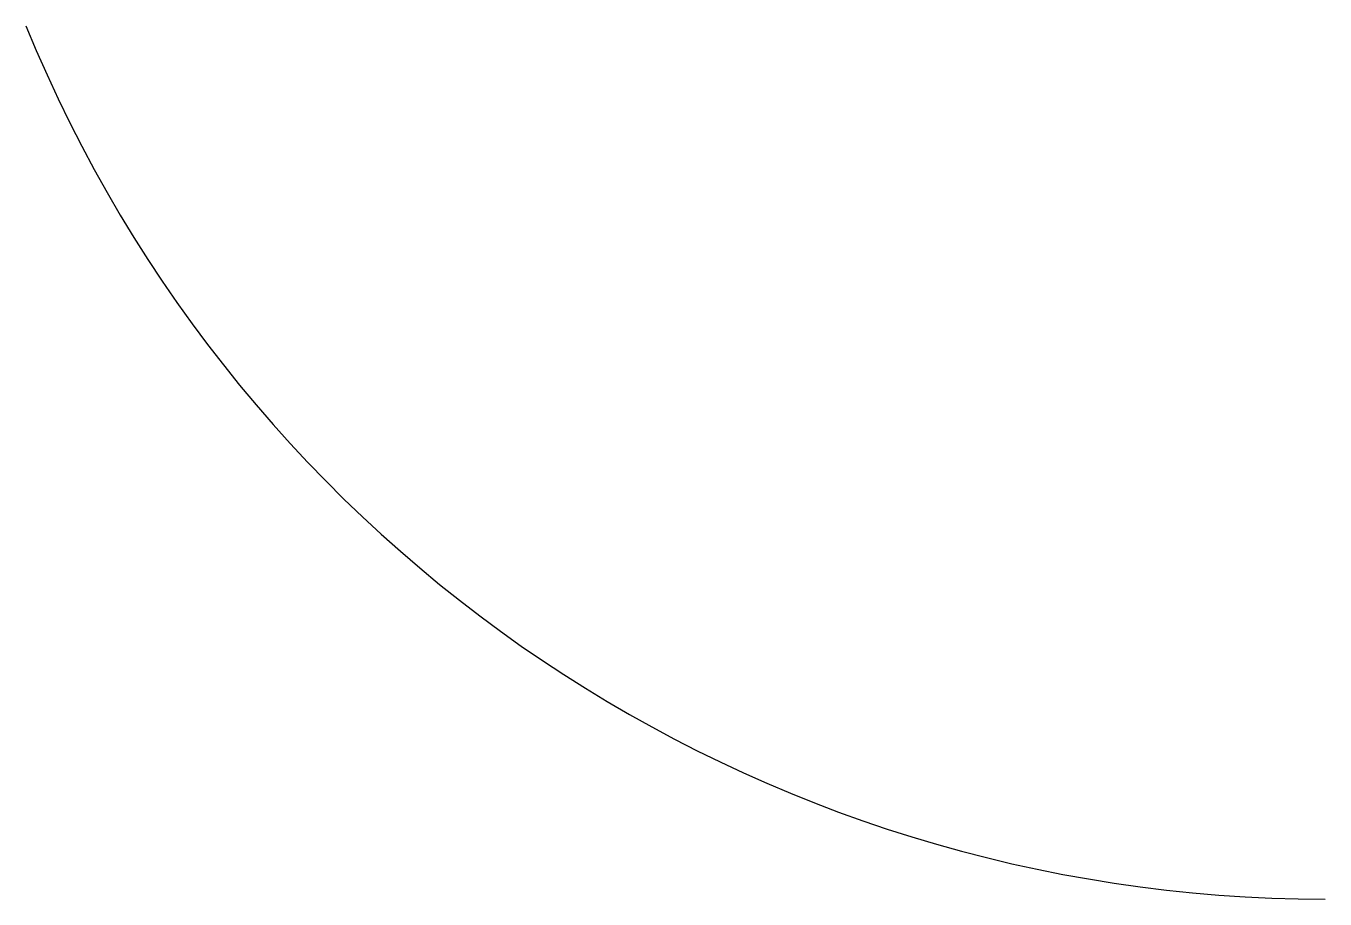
# Model space of a CAD drawing. Extents: x 41.98 to 51.16, y 36.94 to 43.11.
import ezdxf

# ---------------------------------------------------------------- set-up
doc = ezdxf.new("R2010")
doc.units = 0
doc.layers.get('0').update_dxf_attribs({"linetype": 'CONTINUOUS'})

msp = doc.modelspace()

# ---------------------------------------------------------------- linework, layer by layer
msp.add_lwpolyline([(41.9783, 43.107, 0.30482), (51.1592, 36.9366)], format="xyb")

doc.saveas('drawing.dxf')
